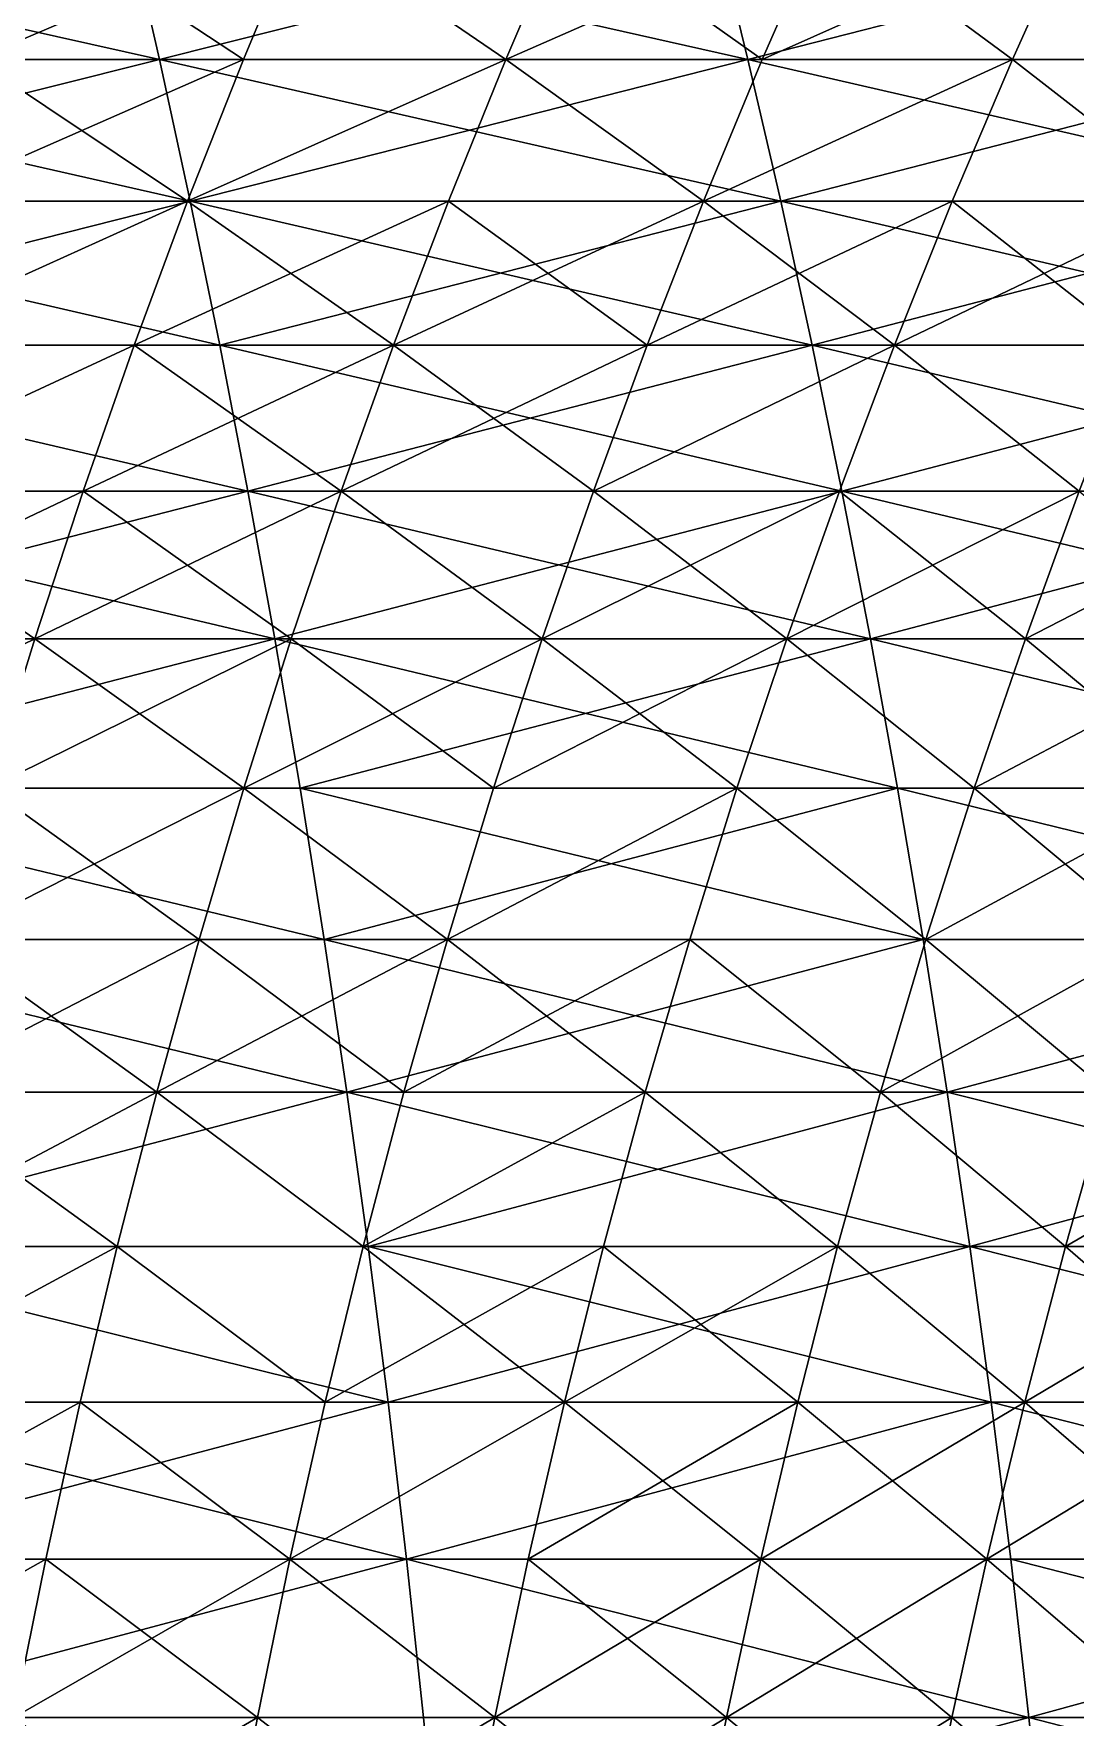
# Model space of a CAD drawing. Header units: millimetres. Extents: x -3250 to 8000, y -3250 to 3250.
# Drawn here: x 5911 to 6037, y 216.7 to 420.3 of the extents above; entities that cross this region are included whole.
import ezdxf

# ---------------------------------------------------------------- set-up
doc = ezdxf.new("R2010")
doc.units = ezdxf.units.MM
doc.header["$MEASUREMENT"] = 0
doc.layers.add('MESH_3D', color=2, linetype='CONTINUOUS')

msp = doc.modelspace()

# ---------------------------------------------------------------- linework, layer by layer
at = {"layer": 'MESH_3D'}
for points in [[(5850.69, 434.04, 713.24), (5922.34, 434.04, 740.34), (5854.32, 417.15, 703.27)], [(5926.21, 417.15, 25969.54), (5850.69, 434.04, 25986.76), (5854.32, 417.15, 25996.73)], [(5922.34, 434.04, 25959.66), (5850.69, 434.04, 25986.76), (5926.21, 417.15, 25969.54)], [(5854.32, 417.15, 703.27), (5922.34, 434.04, 740.34), (5926.21, 417.15, 730.46)], [(5903.9, 417.15, 2284.42), (5943.38, 434.04, 2304.39), (5910.72, 434.04, 2276.29)], [(5903.9, 417.15, 2284.42), (5936.36, 417.15, 2312.35), (5943.38, 434.04, 2304.39)], [(5936.36, 417.15, 24387.65), (5903.9, 417.15, 24415.58), (5910.72, 434.04, 24423.71)], [(5936.36, 417.15, 24387.65), (5910.72, 434.04, 24423.71), (5943.38, 434.04, 24395.61)], [(5922.34, 434.04, 740.34), (5993.28, 434.04, 769.21), (5997.4, 417.15, 759.43)], [(5922.34, 434.04, 740.34), (5997.4, 417.15, 759.43), (5926.21, 417.15, 730.46)], [(5993.28, 434.04, 25930.79), (5922.34, 434.04, 25959.66), (5926.21, 417.15, 25969.54)], [(5993.28, 434.04, 25930.79), (5926.21, 417.15, 25969.54), (5997.4, 417.15, 25940.57)], [(5936.36, 417.15, 2312.35), (5968.11, 417.15, 2341.08), (5943.38, 434.04, 2304.39)], [(5968.11, 417.15, 24358.92), (5936.36, 417.15, 24387.65), (5943.38, 434.04, 24395.61)], [(5943.38, 434.04, 2304.39), (5968.11, 417.15, 2341.08), (5975.32, 434.04, 2333.3)], [(5968.11, 417.15, 24358.92), (5943.38, 434.04, 24395.61), (5975.32, 434.04, 24366.7)], [(5968.11, 417.15, 2341.08), (5999.13, 417.15, 2370.59), (6006.54, 434.04, 2363)], [(5968.11, 417.15, 2341.08), (6006.54, 434.04, 2363), (5975.32, 434.04, 2333.3)], [(5999.13, 417.15, 24329.41), (5968.11, 417.15, 24358.92), (5975.32, 434.04, 24366.7)], [(5999.13, 417.15, 24329.41), (5975.32, 434.04, 24366.7), (6006.54, 434.04, 24337)], [(5993.28, 434.04, 769.21), (6063.48, 434.04, 799.84), (6067.85, 417.15, 790.16)], [(5993.28, 434.04, 769.21), (6067.85, 417.15, 790.16), (5997.4, 417.15, 759.43)], [(6063.48, 434.04, 25900.16), (5993.28, 434.04, 25930.79), (5997.4, 417.15, 25940.57)], [(6063.48, 434.04, 25900.16), (5997.4, 417.15, 25940.57), (6067.85, 417.15, 25909.84)], [(5999.13, 417.15, 2370.59), (6029.41, 417.15, 2400.87), (6037, 434.04, 2393.46)], [(5999.13, 417.15, 2370.59), (6037, 434.04, 2393.46), (6006.54, 434.04, 2363)], [(6029.41, 417.15, 24299.13), (5999.13, 417.15, 24329.41), (6006.54, 434.04, 24337)], [(6029.41, 417.15, 24299.13), (6006.54, 434.04, 24337), (6037, 434.04, 24306.54)], [(6029.41, 417.15, 2400.87), (6058.92, 417.15, 2431.89), (6037, 434.04, 2393.46)], [(6058.92, 417.15, 24268.11), (6029.41, 417.15, 24299.13), (6037, 434.04, 24306.54)], [(6037, 434.04, 2393.46), (6058.92, 417.15, 2431.89), (6066.7, 434.04, 2424.68)], [(5854.32, 417.15, 703.27), (5929.93, 400, 720.97), (5857.81, 400, 693.7)], [(5854.32, 417.15, 703.27), (5926.21, 417.15, 730.46), (5929.93, 400, 720.97)], [(5926.21, 417.15, 25969.54), (5854.32, 417.15, 25996.73), (5857.81, 400, 26006.3)], [(5926.21, 417.15, 25969.54), (5857.81, 400, 26006.3), (5929.93, 400, 25979.03)], [(5897.35, 400, 2292.22), (5929.62, 400, 2319.99), (5903.9, 417.15, 2284.42)], [(5936.36, 417.15, 24387.65), (5897.35, 400, 24407.78), (5903.9, 417.15, 24415.58)], [(5929.62, 400, 24380.01), (5897.35, 400, 24407.78), (5936.36, 417.15, 24387.65)], [(5903.9, 417.15, 2284.42), (5929.62, 400, 2319.99), (5936.36, 417.15, 2312.35)], [(5926.21, 417.15, 730.46), (5997.4, 417.15, 759.43), (6001.36, 400, 750.04)], [(5926.21, 417.15, 730.46), (6001.36, 400, 750.04), (5929.93, 400, 720.97)], [(5997.4, 417.15, 25940.57), (5926.21, 417.15, 25969.54), (5929.93, 400, 25979.03)], [(5929.62, 400, 2319.99), (5961.18, 400, 2348.55), (5968.11, 417.15, 2341.08)], [(5929.62, 400, 2319.99), (5968.11, 417.15, 2341.08), (5936.36, 417.15, 2312.35)], [(5968.11, 417.15, 24358.92), (5929.62, 400, 24380.01), (5936.36, 417.15, 24387.65)], [(5961.18, 400, 24351.45), (5929.62, 400, 24380.01), (5968.11, 417.15, 24358.92)], [(5997.4, 417.15, 25940.57), (5929.93, 400, 25979.03), (6001.36, 400, 25949.96)], [(5961.18, 400, 2348.55), (5992.02, 400, 2377.89), (5968.11, 417.15, 2341.08)], [(5992.02, 400, 24322.11), (5961.18, 400, 24351.45), (5968.11, 417.15, 24358.92)], [(5968.11, 417.15, 2341.08), (5992.02, 400, 2377.89), (5999.13, 417.15, 2370.59)], [(5992.02, 400, 24322.11), (5968.11, 417.15, 24358.92), (5999.13, 417.15, 24329.41)], [(5992.02, 400, 2377.89), (6022.11, 400, 2407.98), (6029.41, 417.15, 2400.87)], [(5992.02, 400, 2377.89), (6029.41, 417.15, 2400.87), (5999.13, 417.15, 2370.59)], [(6029.41, 417.15, 24299.13), (5992.02, 400, 24322.11), (5999.13, 417.15, 24329.41)], [(6022.11, 400, 24292.02), (5992.02, 400, 24322.11), (6029.41, 417.15, 24299.13)], [(5997.4, 417.15, 759.43), (6072.04, 400, 780.88), (6001.36, 400, 750.04)], [(5997.4, 417.15, 759.43), (6067.85, 417.15, 790.16), (6072.04, 400, 780.88)], [(6067.85, 417.15, 25909.84), (5997.4, 417.15, 25940.57), (6001.36, 400, 25949.96)], [(6067.85, 417.15, 25909.84), (6001.36, 400, 25949.96), (6072.04, 400, 25919.12)], [(6022.11, 400, 2407.98), (6051.45, 400, 2438.82), (6029.41, 417.15, 2400.87)], [(6051.45, 400, 24261.18), (6022.11, 400, 24292.02), (6029.41, 417.15, 24299.13)], [(6029.41, 417.15, 2400.87), (6051.45, 400, 2438.82), (6058.92, 417.15, 2431.89)], [(6051.45, 400, 24261.18), (6029.41, 417.15, 24299.13), (6058.92, 417.15, 24268.11)], [(5857.81, 400, 693.7), (5929.93, 400, 720.97), (5861.14, 382.6, 684.53)], [(5933.5, 382.6, 25988.11), (5857.81, 400, 26006.3), (5861.14, 382.6, 26015.47)], [(5929.93, 400, 25979.03), (5857.81, 400, 26006.3), (5933.5, 382.6, 25988.11)], [(5861.14, 382.6, 684.53), (5929.93, 400, 720.97), (5933.5, 382.6, 711.89)], [(5891.08, 382.6, 2299.7), (5923.16, 382.6, 2327.3), (5929.62, 400, 2319.99)], [(5891.08, 382.6, 2299.7), (5929.62, 400, 2319.99), (5897.35, 400, 2292.22)], [(5929.62, 400, 24380.01), (5891.08, 382.6, 24400.3), (5897.35, 400, 24407.78)], [(5923.16, 382.6, 24372.7), (5891.08, 382.6, 24400.3), (5929.62, 400, 24380.01)], [(5923.16, 382.6, 2327.3), (5961.18, 400, 2348.55), (5929.62, 400, 2319.99)], [(5923.16, 382.6, 2327.3), (5954.54, 382.6, 2355.7), (5961.18, 400, 2348.55)], [(5954.54, 382.6, 24344.3), (5923.16, 382.6, 24372.7), (5929.62, 400, 24380.01)], [(5954.54, 382.6, 24344.3), (5929.62, 400, 24380.01), (5961.18, 400, 24351.45)], [(5929.93, 400, 720.97), (6001.36, 400, 750.04), (6005.15, 382.6, 741.05)], [(5929.93, 400, 720.97), (6005.15, 382.6, 741.05), (5933.5, 382.6, 711.89)], [(6001.36, 400, 25949.96), (5929.93, 400, 25979.03), (5933.5, 382.6, 25988.11)], [(6001.36, 400, 25949.96), (5933.5, 382.6, 25988.11), (6005.15, 382.6, 25958.95)], [(5954.54, 382.6, 2355.7), (5992.02, 400, 2377.89), (5961.18, 400, 2348.55)], [(5954.54, 382.6, 2355.7), (5985.2, 382.6, 2384.87), (5992.02, 400, 2377.89)], [(5985.2, 382.6, 24315.13), (5954.54, 382.6, 24344.3), (5961.18, 400, 24351.45)], [(5985.2, 382.6, 24315.13), (5961.18, 400, 24351.45), (5992.02, 400, 24322.11)], [(5985.2, 382.6, 2384.87), (6022.11, 400, 2407.98), (5992.02, 400, 2377.89)], [(5985.2, 382.6, 2384.87), (6015.13, 382.6, 2414.8), (6022.11, 400, 2407.98)], [(6015.13, 382.6, 24285.2), (5985.2, 382.6, 24315.13), (5992.02, 400, 24322.11)], [(6015.13, 382.6, 24285.2), (5992.02, 400, 24322.11), (6022.11, 400, 24292.02)], [(6001.36, 400, 750.04), (6072.04, 400, 780.88), (6005.15, 382.6, 741.05)], [(6076.05, 382.6, 25928.02), (6001.36, 400, 25949.96), (6005.15, 382.6, 25958.95)], [(6072.04, 400, 25919.12), (6001.36, 400, 25949.96), (6076.05, 382.6, 25928.02)], [(6005.15, 382.6, 741.05), (6072.04, 400, 780.88), (6076.05, 382.6, 771.98)], [(6015.13, 382.6, 2414.8), (6044.3, 382.6, 2445.46), (6051.45, 400, 2438.82)], [(6015.13, 382.6, 2414.8), (6051.45, 400, 2438.82), (6022.11, 400, 2407.98)], [(6044.3, 382.6, 24254.54), (6015.13, 382.6, 24285.2), (6022.11, 400, 24292.02)], [(6044.3, 382.6, 24254.54), (6022.11, 400, 24292.02), (6051.45, 400, 24261.18)], [(5861.14, 382.6, 684.53), (5933.5, 382.6, 711.89), (5936.9, 364.97, 703.22)], [(5861.14, 382.6, 684.53), (5936.9, 364.97, 703.22), (5864.33, 364.97, 675.77)], [(5936.9, 364.97, 25996.78), (5861.14, 382.6, 26015.47), (5864.33, 364.97, 26024.23)], [(5933.5, 382.6, 25988.11), (5861.14, 382.6, 26015.47), (5936.9, 364.97, 25996.78)], [(5885.09, 364.97, 2306.84), (5916.99, 364.97, 2334.29), (5923.16, 382.6, 2327.3)], [(5885.09, 364.97, 2306.84), (5923.16, 382.6, 2327.3), (5891.08, 382.6, 2299.7)], [(5923.16, 382.6, 24372.7), (5885.09, 364.97, 24393.16), (5891.08, 382.6, 24400.3)], [(5916.99, 364.97, 24365.71), (5885.09, 364.97, 24393.16), (5923.16, 382.6, 24372.7)], [(5916.99, 364.97, 2334.29), (5948.2, 364.97, 2362.53), (5954.54, 382.6, 2355.7)], [(5916.99, 364.97, 2334.29), (5954.54, 382.6, 2355.7), (5923.16, 382.6, 2327.3)], [(5948.2, 364.97, 24337.47), (5916.99, 364.97, 24365.71), (5923.16, 382.6, 24372.7)], [(5948.2, 364.97, 24337.47), (5923.16, 382.6, 24372.7), (5954.54, 382.6, 24344.3)], [(5933.5, 382.6, 711.89), (6008.77, 364.97, 732.46), (5936.9, 364.97, 703.22)], [(5933.5, 382.6, 711.89), (6005.15, 382.6, 741.05), (6008.77, 364.97, 732.46)], [(6005.15, 382.6, 25958.95), (5933.5, 382.6, 25988.11), (5936.9, 364.97, 25996.78)], [(6005.15, 382.6, 25958.95), (5936.9, 364.97, 25996.78), (6008.77, 364.97, 25967.54)], [(5948.2, 364.97, 2362.53), (5985.2, 382.6, 2384.87), (5954.54, 382.6, 2355.7)], [(5948.2, 364.97, 2362.53), (5978.7, 364.97, 2391.54), (5985.2, 382.6, 2384.87)], [(5978.7, 364.97, 24308.46), (5948.2, 364.97, 24337.47), (5954.54, 382.6, 24344.3)], [(5978.7, 364.97, 24308.46), (5954.54, 382.6, 24344.3), (5985.2, 382.6, 24315.13)], [(5978.7, 364.97, 2391.54), (6008.46, 364.97, 2421.3), (6015.13, 382.6, 2414.8)], [(5978.7, 364.97, 2391.54), (6015.13, 382.6, 2414.8), (5985.2, 382.6, 2384.87)], [(6015.13, 382.6, 24285.2), (5978.7, 364.97, 24308.46), (5985.2, 382.6, 24315.13)], [(6008.46, 364.97, 24278.7), (5978.7, 364.97, 24308.46), (6015.13, 382.6, 24285.2)], [(6005.15, 382.6, 741.05), (6076.05, 382.6, 771.98), (6079.88, 364.97, 763.49)], [(6005.15, 382.6, 741.05), (6079.88, 364.97, 763.49), (6008.77, 364.97, 732.46)], [(6076.05, 382.6, 25928.02), (6005.15, 382.6, 25958.95), (6008.77, 364.97, 25967.54)], [(6008.46, 364.97, 2421.3), (6037.47, 364.97, 2451.8), (6015.13, 382.6, 2414.8)], [(6037.47, 364.97, 24248.2), (6008.46, 364.97, 24278.7), (6015.13, 382.6, 24285.2)], [(6076.05, 382.6, 25928.02), (6008.77, 364.97, 25967.54), (6079.88, 364.97, 25936.51)], [(6015.13, 382.6, 2414.8), (6037.47, 364.97, 2451.8), (6044.3, 382.6, 2445.46)], [(6037.47, 364.97, 24248.2), (6015.13, 382.6, 24285.2), (6044.3, 382.6, 24254.54)], [(5864.33, 364.97, 675.77), (5936.9, 364.97, 703.22), (5940.15, 347.11, 694.95)], [(5864.33, 364.97, 675.77), (5940.15, 347.11, 694.95), (5867.37, 347.11, 667.43)], [(5936.9, 364.97, 25996.78), (5864.33, 364.97, 26024.23), (5867.37, 347.11, 26032.57)], [(5936.9, 364.97, 25996.78), (5867.37, 347.11, 26032.57), (5940.15, 347.11, 26005.05)], [(5879.38, 347.11, 2313.64), (5916.99, 364.97, 2334.29), (5885.09, 364.97, 2306.84)], [(5879.38, 347.11, 2313.64), (5911.12, 347.11, 2340.95), (5916.99, 364.97, 2334.29)], [(5911.12, 347.11, 24359.05), (5879.38, 347.11, 24386.36), (5885.09, 364.97, 24393.16)], [(5911.12, 347.11, 24359.05), (5885.09, 364.97, 24393.16), (5916.99, 364.97, 24365.71)], [(5911.12, 347.11, 2340.95), (5948.2, 364.97, 2362.53), (5916.99, 364.97, 2334.29)], [(5911.12, 347.11, 2340.95), (5942.16, 347.11, 2369.04), (5948.2, 364.97, 2362.53)], [(5942.16, 347.11, 24330.96), (5911.12, 347.11, 24359.05), (5916.99, 364.97, 24365.71)], [(5942.16, 347.11, 24330.96), (5916.99, 364.97, 24365.71), (5948.2, 364.97, 24337.47)], [(5936.9, 364.97, 703.22), (6012.22, 347.11, 724.28), (5940.15, 347.11, 694.95)], [(5936.9, 364.97, 703.22), (6008.77, 364.97, 732.46), (6012.22, 347.11, 724.28)], [(6008.77, 364.97, 25967.54), (5936.9, 364.97, 25996.78), (5940.15, 347.11, 26005.05)], [(6008.77, 364.97, 25967.54), (5940.15, 347.11, 26005.05), (6012.22, 347.11, 25975.72)], [(5942.16, 347.11, 2369.04), (5972.5, 347.11, 2397.9), (5948.2, 364.97, 2362.53)], [(5972.5, 347.11, 24302.1), (5942.16, 347.11, 24330.96), (5948.2, 364.97, 24337.47)], [(5948.2, 364.97, 2362.53), (5972.5, 347.11, 2397.9), (5978.7, 364.97, 2391.54)], [(5972.5, 347.11, 24302.1), (5948.2, 364.97, 24337.47), (5978.7, 364.97, 24308.46)], [(5972.5, 347.11, 2397.9), (6002.1, 347.11, 2427.5), (6008.46, 364.97, 2421.3)], [(5972.5, 347.11, 2397.9), (6008.46, 364.97, 2421.3), (5978.7, 364.97, 2391.54)], [(6002.1, 347.11, 24272.5), (5972.5, 347.11, 24302.1), (5978.7, 364.97, 24308.46)], [(6002.1, 347.11, 24272.5), (5978.7, 364.97, 24308.46), (6008.46, 364.97, 24278.7)], [(6002.1, 347.11, 2427.5), (6037.47, 364.97, 2451.8), (6008.46, 364.97, 2421.3)], [(6002.1, 347.11, 2427.5), (6030.96, 347.11, 2457.84), (6037.47, 364.97, 2451.8)], [(6030.96, 347.11, 24242.16), (6002.1, 347.11, 24272.5), (6008.46, 364.97, 24278.7)], [(6030.96, 347.11, 24242.16), (6008.46, 364.97, 24278.7), (6037.47, 364.97, 24248.2)], [(6008.77, 364.97, 732.46), (6079.88, 364.97, 763.49), (6083.53, 347.11, 755.4)], [(6008.77, 364.97, 732.46), (6083.53, 347.11, 755.4), (6012.22, 347.11, 724.28)], [(6079.88, 364.97, 25936.51), (6008.77, 364.97, 25967.54), (6012.22, 347.11, 25975.72)], [(6079.88, 364.97, 25936.51), (6012.22, 347.11, 25975.72), (6083.53, 347.11, 25944.6)], [(6030.96, 347.11, 2457.84), (6065.71, 364.97, 2483.01), (6037.47, 364.97, 2451.8)], [(6030.96, 347.11, 2457.84), (6059.05, 347.11, 2488.88), (6065.71, 364.97, 2483.01)], [(6059.05, 347.11, 24211.12), (6030.96, 347.11, 24242.16), (6037.47, 364.97, 24248.2)], [(5867.37, 347.11, 667.43), (5940.15, 347.11, 694.95), (5870.25, 329.03, 659.51)], [(5940.15, 347.11, 26005.05), (5867.37, 347.11, 26032.57), (5870.25, 329.03, 26040.49)], [(5870.25, 329.03, 659.51), (5940.15, 347.11, 694.95), (5943.23, 329.03, 687.11)], [(5940.15, 347.11, 26005.05), (5870.25, 329.03, 26040.49), (5943.23, 329.03, 26012.89)], [(5873.97, 329.03, 2320.1), (5911.12, 347.11, 2340.95), (5879.38, 347.11, 2313.64)], [(5873.97, 329.03, 2320.1), (5905.54, 329.03, 2347.27), (5911.12, 347.11, 2340.95)], [(5905.54, 329.03, 24352.73), (5879.38, 347.11, 24386.36), (5911.12, 347.11, 24359.05)], [(5905.54, 329.03, 2347.27), (5936.43, 329.03, 2375.22), (5942.16, 347.11, 2369.04)], [(5905.54, 329.03, 2347.27), (5942.16, 347.11, 2369.04), (5911.12, 347.11, 2340.95)], [(5936.43, 329.03, 24324.78), (5905.54, 329.03, 24352.73), (5911.12, 347.11, 24359.05)], [(5936.43, 329.03, 24324.78), (5911.12, 347.11, 24359.05), (5942.16, 347.11, 24330.96)], [(5936.43, 329.03, 2375.22), (5966.61, 329.03, 2403.93), (5972.5, 347.11, 2397.9)], [(5936.43, 329.03, 2375.22), (5972.5, 347.11, 2397.9), (5942.16, 347.11, 2369.04)], [(5966.61, 329.03, 24296.07), (5936.43, 329.03, 24324.78), (5942.16, 347.11, 24330.96)], [(5940.15, 347.11, 694.95), (6012.22, 347.11, 724.28), (6015.49, 329.03, 716.51)], [(5940.15, 347.11, 694.95), (6015.49, 329.03, 716.51), (5943.23, 329.03, 687.11)], [(6012.22, 347.11, 25975.72), (5940.15, 347.11, 26005.05), (5943.23, 329.03, 26012.89)], [(5966.61, 329.03, 24296.07), (5942.16, 347.11, 24330.96), (5972.5, 347.11, 24302.1)], [(6012.22, 347.11, 25975.72), (5943.23, 329.03, 26012.89), (6015.49, 329.03, 25983.49)], [(5966.61, 329.03, 2403.93), (5996.07, 329.03, 2433.39), (6002.1, 347.11, 2427.5)], [(5966.61, 329.03, 2403.93), (6002.1, 347.11, 2427.5), (5972.5, 347.11, 2397.9)], [(5996.07, 329.03, 24266.61), (5966.61, 329.03, 24296.07), (5972.5, 347.11, 24302.1)], [(5996.07, 329.03, 24266.61), (5972.5, 347.11, 24302.1), (6002.1, 347.11, 24272.5)], [(5996.07, 329.03, 2433.39), (6024.78, 329.03, 2463.57), (6002.1, 347.11, 2427.5)], [(6024.78, 329.03, 24236.43), (5996.07, 329.03, 24266.61), (6002.1, 347.11, 24272.5)], [(6002.1, 347.11, 2427.5), (6024.78, 329.03, 2463.57), (6030.96, 347.11, 2457.84)], [(6024.78, 329.03, 24236.43), (6002.1, 347.11, 24272.5), (6030.96, 347.11, 24242.16)], [(6012.22, 347.11, 724.28), (6083.53, 347.11, 755.4), (6087, 329.03, 747.71)], [(6012.22, 347.11, 724.28), (6087, 329.03, 747.71), (6015.49, 329.03, 716.51)], [(6087, 329.03, 25952.29), (6012.22, 347.11, 25975.72), (6015.49, 329.03, 25983.49)], [(6083.53, 347.11, 25944.6), (6012.22, 347.11, 25975.72), (6087, 329.03, 25952.29)], [(6024.78, 329.03, 2463.57), (6052.73, 329.03, 2494.46), (6059.05, 347.11, 2488.88)], [(6024.78, 329.03, 2463.57), (6059.05, 347.11, 2488.88), (6030.96, 347.11, 2457.84)], [(6052.73, 329.03, 24205.54), (6024.78, 329.03, 24236.43), (6030.96, 347.11, 24242.16)], [(6052.73, 329.03, 24205.54), (6030.96, 347.11, 24242.16), (6059.05, 347.11, 24211.12)], [(5870.25, 329.03, 659.51), (5943.23, 329.03, 687.11), (5946.14, 310.75, 679.68)], [(5870.25, 329.03, 659.51), (5946.14, 310.75, 679.68), (5872.98, 310.75, 652.01)], [(5946.14, 310.75, 26020.32), (5870.25, 329.03, 26040.49), (5872.98, 310.75, 26047.99)], [(5943.23, 329.03, 26012.89), (5870.25, 329.03, 26040.49), (5946.14, 310.75, 26020.32)], [(5900.26, 310.75, 2353.25), (5931, 310.75, 2381.07), (5905.54, 329.03, 2347.27)], [(5936.43, 329.03, 24324.78), (5900.26, 310.75, 24346.75), (5905.54, 329.03, 24352.73)], [(5931, 310.75, 24318.93), (5900.26, 310.75, 24346.75), (5936.43, 329.03, 24324.78)], [(5905.54, 329.03, 2347.27), (5931, 310.75, 2381.07), (5936.43, 329.03, 2375.22)], [(5931, 310.75, 2381.07), (5961.04, 310.75, 2409.64), (5936.43, 329.03, 2375.22)], [(5961.04, 310.75, 24290.36), (5931, 310.75, 24318.93), (5936.43, 329.03, 24324.78)], [(5936.43, 329.03, 2375.22), (5961.04, 310.75, 2409.64), (5966.61, 329.03, 2403.93)], [(5961.04, 310.75, 24290.36), (5936.43, 329.03, 24324.78), (5966.61, 329.03, 24296.07)], [(5943.23, 329.03, 687.11), (6018.59, 310.75, 709.16), (5946.14, 310.75, 679.68)], [(5943.23, 329.03, 687.11), (6015.49, 329.03, 716.51), (6018.59, 310.75, 709.16)], [(6015.49, 329.03, 25983.49), (5943.23, 329.03, 26012.89), (5946.14, 310.75, 26020.32)], [(6015.49, 329.03, 25983.49), (5946.14, 310.75, 26020.32), (6018.59, 310.75, 25990.84)], [(5961.04, 310.75, 2409.64), (5990.36, 310.75, 2438.96), (5996.07, 329.03, 2433.39)], [(5961.04, 310.75, 2409.64), (5996.07, 329.03, 2433.39), (5966.61, 329.03, 2403.93)], [(5996.07, 329.03, 24266.61), (5961.04, 310.75, 24290.36), (5966.61, 329.03, 24296.07)], [(5990.36, 310.75, 24261.04), (5961.04, 310.75, 24290.36), (5996.07, 329.03, 24266.61)], [(5990.36, 310.75, 2438.96), (6018.93, 310.75, 2469), (5996.07, 329.03, 2433.39)], [(6018.93, 310.75, 24231), (5990.36, 310.75, 24261.04), (5996.07, 329.03, 24266.61)], [(5996.07, 329.03, 2433.39), (6018.93, 310.75, 2469), (6024.78, 329.03, 2463.57)], [(6018.93, 310.75, 24231), (5996.07, 329.03, 24266.61), (6024.78, 329.03, 24236.43)], [(6015.49, 329.03, 716.51), (6090.28, 310.75, 740.44), (6018.59, 310.75, 709.16)], [(6015.49, 329.03, 716.51), (6087, 329.03, 747.71), (6090.28, 310.75, 740.44)], [(6090.28, 310.75, 25959.56), (6015.49, 329.03, 25983.49), (6018.59, 310.75, 25990.84)], [(6087, 329.03, 25952.29), (6015.49, 329.03, 25983.49), (6090.28, 310.75, 25959.56)], [(6018.93, 310.75, 2469), (6052.73, 329.03, 2494.46), (6024.78, 329.03, 2463.57)], [(6018.93, 310.75, 2469), (6046.75, 310.75, 2499.74), (6052.73, 329.03, 2494.46)], [(6046.75, 310.75, 24200.26), (6018.93, 310.75, 24231), (6024.78, 329.03, 24236.43)], [(6046.75, 310.75, 24200.26), (6024.78, 329.03, 24236.43), (6052.73, 329.03, 24205.54)], [(5872.98, 310.75, 652.01), (5946.14, 310.75, 679.68), (5948.89, 292.27, 672.68)], [(5872.98, 310.75, 652.01), (5948.89, 292.27, 672.68), (5875.55, 292.27, 644.95)], [(5948.89, 292.27, 26027.32), (5872.98, 310.75, 26047.99), (5875.55, 292.27, 26055.05)], [(5946.14, 310.75, 26020.32), (5872.98, 310.75, 26047.99), (5948.89, 292.27, 26027.32)], [(5895.29, 292.27, 2358.89), (5925.89, 292.27, 2386.58), (5931, 310.75, 2381.07)], [(5895.29, 292.27, 2358.89), (5931, 310.75, 2381.07), (5900.26, 310.75, 2353.25)], [(5925.89, 292.27, 24313.42), (5895.29, 292.27, 24341.11), (5900.26, 310.75, 24346.75)], [(5925.89, 292.27, 24313.42), (5900.26, 310.75, 24346.75), (5931, 310.75, 24318.93)], [(5925.89, 292.27, 2386.58), (5955.79, 292.27, 2415.02), (5961.04, 310.75, 2409.64)], [(5925.89, 292.27, 2386.58), (5961.04, 310.75, 2409.64), (5931, 310.75, 2381.07)], [(5955.79, 292.27, 24284.98), (5925.89, 292.27, 24313.42), (5931, 310.75, 24318.93)], [(5955.79, 292.27, 24284.98), (5931, 310.75, 24318.93), (5961.04, 310.75, 24290.36)], [(5946.14, 310.75, 679.68), (6018.59, 310.75, 709.16), (6021.51, 292.27, 702.23)], [(5946.14, 310.75, 679.68), (6021.51, 292.27, 702.23), (5948.89, 292.27, 672.68)], [(6018.59, 310.75, 25990.84), (5946.14, 310.75, 26020.32), (5948.89, 292.27, 26027.32)], [(6018.59, 310.75, 25990.84), (5948.89, 292.27, 26027.32), (6021.51, 292.27, 25997.77)], [(5955.79, 292.27, 2415.02), (5984.98, 292.27, 2444.21), (5990.36, 310.75, 2438.96)], [(5955.79, 292.27, 2415.02), (5990.36, 310.75, 2438.96), (5961.04, 310.75, 2409.64)], [(5984.98, 292.27, 24255.79), (5955.79, 292.27, 24284.98), (5961.04, 310.75, 24290.36)], [(5984.98, 292.27, 24255.79), (5961.04, 310.75, 24290.36), (5990.36, 310.75, 24261.04)], [(5984.98, 292.27, 2444.21), (6013.42, 292.27, 2474.11), (5990.36, 310.75, 2438.96)], [(6013.42, 292.27, 24225.89), (5984.98, 292.27, 24255.79), (5990.36, 310.75, 24261.04)], [(5990.36, 310.75, 2438.96), (6013.42, 292.27, 2474.11), (6018.93, 310.75, 2469)], [(6013.42, 292.27, 24225.89), (5990.36, 310.75, 24261.04), (6018.93, 310.75, 24231)], [(6013.42, 292.27, 2474.11), (6041.11, 292.27, 2504.71), (6046.75, 310.75, 2499.74)], [(6013.42, 292.27, 2474.11), (6046.75, 310.75, 2499.74), (6018.93, 310.75, 2469)], [(6041.11, 292.27, 24195.29), (6013.42, 292.27, 24225.89), (6018.93, 310.75, 24231)], [(6018.59, 310.75, 709.16), (6090.28, 310.75, 740.44), (6021.51, 292.27, 702.23)], [(6090.28, 310.75, 25959.56), (6018.59, 310.75, 25990.84), (6021.51, 292.27, 25997.77)], [(6041.11, 292.27, 24195.29), (6018.93, 310.75, 24231), (6046.75, 310.75, 24200.26)], [(6021.51, 292.27, 702.23), (6090.28, 310.75, 740.44), (6093.37, 292.27, 733.59)], [(6090.28, 310.75, 25959.56), (6021.51, 292.27, 25997.77), (6093.37, 292.27, 25966.41)], [(5875.55, 292.27, 644.95), (5948.89, 292.27, 672.68), (5877.96, 273.62, 638.32)], [(5948.89, 292.27, 26027.32), (5875.55, 292.27, 26055.05), (5877.96, 273.62, 26061.68)], [(5877.96, 273.62, 638.32), (5948.89, 292.27, 672.68), (5951.47, 273.62, 666.11)], [(5948.89, 292.27, 26027.32), (5877.96, 273.62, 26061.68), (5951.47, 273.62, 26033.89)], [(5890.62, 273.62, 2364.18), (5921.09, 273.62, 2391.75), (5925.89, 292.27, 2386.58)], [(5890.62, 273.62, 2364.18), (5925.89, 292.27, 2386.58), (5895.29, 292.27, 2358.89)], [(5921.09, 273.62, 24308.25), (5890.62, 273.62, 24335.82), (5895.29, 292.27, 24341.11)], [(5921.09, 273.62, 24308.25), (5895.29, 292.27, 24341.11), (5925.89, 292.27, 24313.42)], [(5921.09, 273.62, 2391.75), (5950.87, 273.62, 2420.08), (5925.89, 292.27, 2386.58)], [(5950.87, 273.62, 24279.92), (5921.09, 273.62, 24308.25), (5925.89, 292.27, 24313.42)], [(5925.89, 292.27, 2386.58), (5950.87, 273.62, 2420.08), (5955.79, 292.27, 2415.02)], [(5950.87, 273.62, 24279.92), (5925.89, 292.27, 24313.42), (5955.79, 292.27, 24284.98)], [(5948.89, 292.27, 672.68), (6021.51, 292.27, 702.23), (5951.47, 273.62, 666.11)], [(6024.25, 273.62, 26004.27), (5948.89, 292.27, 26027.32), (5951.47, 273.62, 26033.89)], [(6021.51, 292.27, 25997.77), (5948.89, 292.27, 26027.32), (6024.25, 273.62, 26004.27)], [(5950.87, 273.62, 2420.08), (5984.98, 292.27, 2444.21), (5955.79, 292.27, 2415.02)], [(5950.87, 273.62, 2420.08), (5979.92, 273.62, 2449.13), (5984.98, 292.27, 2444.21)], [(5984.98, 292.27, 24255.79), (5950.87, 273.62, 24279.92), (5955.79, 292.27, 24284.98)], [(5979.92, 273.62, 24250.87), (5950.87, 273.62, 24279.92), (5984.98, 292.27, 24255.79)], [(5951.47, 273.62, 666.11), (6021.51, 292.27, 702.23), (6024.25, 273.62, 695.73)], [(5979.92, 273.62, 2449.13), (6008.25, 273.62, 2478.91), (5984.98, 292.27, 2444.21)], [(6008.25, 273.62, 24221.09), (5979.92, 273.62, 24250.87), (5984.98, 292.27, 24255.79)], [(5984.98, 292.27, 2444.21), (6008.25, 273.62, 2478.91), (6013.42, 292.27, 2474.11)], [(6008.25, 273.62, 24221.09), (5984.98, 292.27, 24255.79), (6013.42, 292.27, 24225.89)], [(6008.25, 273.62, 2478.91), (6035.82, 273.62, 2509.38), (6013.42, 292.27, 2474.11)], [(6035.82, 273.62, 24190.62), (6008.25, 273.62, 24221.09), (6013.42, 292.27, 24225.89)], [(6013.42, 292.27, 2474.11), (6035.82, 273.62, 2509.38), (6041.11, 292.27, 2504.71)], [(6035.82, 273.62, 24190.62), (6013.42, 292.27, 24225.89), (6041.11, 292.27, 24195.29)], [(6021.51, 292.27, 702.23), (6093.37, 292.27, 733.59), (6096.28, 273.62, 727.16)], [(6021.51, 292.27, 702.23), (6096.28, 273.62, 727.16), (6024.25, 273.62, 695.73)], [(6093.37, 292.27, 25966.41), (6021.51, 292.27, 25997.77), (6024.25, 273.62, 26004.27)], [(6093.37, 292.27, 25966.41), (6024.25, 273.62, 26004.27), (6096.28, 273.62, 25972.84)], [(6035.82, 273.62, 2509.38), (6062.63, 273.62, 2540.53), (6068.03, 292.27, 2535.99)], [(6035.82, 273.62, 2509.38), (6068.03, 292.27, 2535.99), (6041.11, 292.27, 2504.71)], [(6062.63, 273.62, 24159.47), (6035.82, 273.62, 24190.62), (6041.11, 292.27, 24195.29)], [(5877.96, 273.62, 638.32), (5951.47, 273.62, 666.11), (5953.87, 254.79, 659.98)], [(5877.96, 273.62, 638.32), (5953.87, 254.79, 659.98), (5880.22, 254.79, 632.13)], [(5953.87, 254.79, 26040.02), (5877.96, 273.62, 26061.68), (5880.22, 254.79, 26067.87)], [(5951.47, 273.62, 26033.89), (5877.96, 273.62, 26061.68), (5953.87, 254.79, 26040.02)], [(5886.26, 254.79, 2369.12), (5921.09, 273.62, 2391.75), (5890.62, 273.62, 2364.18)], [(5886.26, 254.79, 2369.12), (5916.61, 254.79, 2396.58), (5921.09, 273.62, 2391.75)], [(5921.09, 273.62, 24308.25), (5886.26, 254.79, 24330.88), (5890.62, 273.62, 24335.82)], [(5916.61, 254.79, 24303.42), (5886.26, 254.79, 24330.88), (5921.09, 273.62, 24308.25)], [(5916.61, 254.79, 2396.58), (5946.27, 254.79, 2424.79), (5921.09, 273.62, 2391.75)], [(5946.27, 254.79, 24275.21), (5916.61, 254.79, 24303.42), (5921.09, 273.62, 24308.25)], [(5921.09, 273.62, 2391.75), (5946.27, 254.79, 2424.79), (5950.87, 273.62, 2420.08)], [(5946.27, 254.79, 24275.21), (5921.09, 273.62, 24308.25), (5950.87, 273.62, 24279.92)], [(5946.27, 254.79, 2424.79), (5975.21, 254.79, 2453.73), (5979.92, 273.62, 2449.13)], [(5946.27, 254.79, 2424.79), (5979.92, 273.62, 2449.13), (5950.87, 273.62, 2420.08)], [(5975.21, 254.79, 24246.27), (5946.27, 254.79, 24275.21), (5950.87, 273.62, 24279.92)], [(5975.21, 254.79, 24246.27), (5950.87, 273.62, 24279.92), (5979.92, 273.62, 24250.87)], [(5951.47, 273.62, 666.11), (6026.81, 254.79, 689.66), (5953.87, 254.79, 659.98)], [(5951.47, 273.62, 666.11), (6024.25, 273.62, 695.73), (6026.81, 254.79, 689.66)], [(6024.25, 273.62, 26004.27), (5951.47, 273.62, 26033.89), (5953.87, 254.79, 26040.02)], [(6024.25, 273.62, 26004.27), (5953.87, 254.79, 26040.02), (6026.81, 254.79, 26010.34)], [(5975.21, 254.79, 2453.73), (6003.42, 254.79, 2483.39), (6008.25, 273.62, 2478.91)], [(5975.21, 254.79, 2453.73), (6008.25, 273.62, 2478.91), (5979.92, 273.62, 2449.13)], [(6003.42, 254.79, 24216.61), (5975.21, 254.79, 24246.27), (5979.92, 273.62, 24250.87)], [(6003.42, 254.79, 24216.61), (5979.92, 273.62, 24250.87), (6008.25, 273.62, 24221.09)], [(6003.42, 254.79, 2483.39), (6030.88, 254.79, 2513.74), (6008.25, 273.62, 2478.91)], [(6030.88, 254.79, 24186.26), (6003.42, 254.79, 24216.61), (6008.25, 273.62, 24221.09)], [(6008.25, 273.62, 2478.91), (6030.88, 254.79, 2513.74), (6035.82, 273.62, 2509.38)], [(6030.88, 254.79, 24186.26), (6008.25, 273.62, 24221.09), (6035.82, 273.62, 24190.62)], [(6024.25, 273.62, 695.73), (6098.99, 254.79, 721.15), (6026.81, 254.79, 689.66)], [(6024.25, 273.62, 695.73), (6096.28, 273.62, 727.16), (6098.99, 254.79, 721.15)], [(6098.99, 254.79, 25978.85), (6024.25, 273.62, 26004.27), (6026.81, 254.79, 26010.34)], [(6096.28, 273.62, 25972.84), (6024.25, 273.62, 26004.27), (6098.99, 254.79, 25978.85)], [(6030.88, 254.79, 2513.74), (6057.58, 254.79, 2544.76), (6062.63, 273.62, 2540.53)], [(6030.88, 254.79, 2513.74), (6062.63, 273.62, 2540.53), (6035.82, 273.62, 2509.38)], [(6057.58, 254.79, 24155.24), (6030.88, 254.79, 24186.26), (6035.82, 273.62, 24190.62)], [(6057.58, 254.79, 24155.24), (6035.82, 273.62, 24190.62), (6062.63, 273.62, 24159.47)], [(5880.22, 254.79, 632.13), (5953.87, 254.79, 659.98), (5956.11, 235.8, 654.29)], [(5880.22, 254.79, 632.13), (5956.11, 235.8, 654.29), (5882.31, 235.8, 626.38)], [(5953.87, 254.79, 26040.02), (5880.22, 254.79, 26067.87), (5882.31, 235.8, 26073.62)], [(5882.21, 235.8, 2373.7), (5916.61, 254.79, 2396.58), (5886.26, 254.79, 2369.12)], [(5882.21, 235.8, 2373.7), (5912.45, 235.8, 2401.06), (5916.61, 254.79, 2396.58)], [(5916.61, 254.79, 24303.42), (5882.21, 235.8, 24326.3), (5886.26, 254.79, 24330.88)], [(5912.45, 235.8, 24298.94), (5882.21, 235.8, 24326.3), (5916.61, 254.79, 24303.42)], [(5953.87, 254.79, 26040.02), (5882.31, 235.8, 26073.62), (5956.11, 235.8, 26045.71)], [(5912.45, 235.8, 2401.06), (5942, 235.8, 2429.17), (5916.61, 254.79, 2396.58)], [(5942, 235.8, 24270.83), (5912.45, 235.8, 24298.94), (5916.61, 254.79, 24303.42)], [(5916.61, 254.79, 2396.58), (5942, 235.8, 2429.17), (5946.27, 254.79, 2424.79)], [(5942, 235.8, 24270.83), (5916.61, 254.79, 24303.42), (5946.27, 254.79, 24275.21)], [(5942, 235.8, 2429.17), (5970.83, 235.8, 2458), (5975.21, 254.79, 2453.73)], [(5942, 235.8, 2429.17), (5975.21, 254.79, 2453.73), (5946.27, 254.79, 2424.79)], [(5975.21, 254.79, 24246.27), (5942, 235.8, 24270.83), (5946.27, 254.79, 24275.21)], [(5970.83, 235.8, 24242), (5942, 235.8, 24270.83), (5975.21, 254.79, 24246.27)], [(5953.87, 254.79, 659.98), (6026.81, 254.79, 689.66), (5956.11, 235.8, 654.29)], [(6026.81, 254.79, 26010.34), (5953.87, 254.79, 26040.02), (5956.11, 235.8, 26045.71)], [(5956.11, 235.8, 654.29), (6026.81, 254.79, 689.66), (6029.19, 235.8, 684.03)], [(6026.81, 254.79, 26010.34), (5956.11, 235.8, 26045.71), (6029.19, 235.8, 26015.97)], [(5970.83, 235.8, 2458), (6003.42, 254.79, 2483.39), (5975.21, 254.79, 2453.73)], [(5970.83, 235.8, 2458), (5998.94, 235.8, 2487.55), (6003.42, 254.79, 2483.39)], [(5998.94, 235.8, 24212.45), (5970.83, 235.8, 24242), (5975.21, 254.79, 24246.27)], [(5998.94, 235.8, 24212.45), (5975.21, 254.79, 24246.27), (6003.42, 254.79, 24216.61)], [(5998.94, 235.8, 2487.55), (6026.3, 235.8, 2517.79), (6003.42, 254.79, 2483.39)], [(6030.88, 254.79, 24186.26), (5998.94, 235.8, 24212.45), (6003.42, 254.79, 24216.61)], [(6026.3, 235.8, 24182.21), (5998.94, 235.8, 24212.45), (6030.88, 254.79, 24186.26)], [(6003.42, 254.79, 2483.39), (6026.3, 235.8, 2517.79), (6030.88, 254.79, 2513.74)], [(6026.3, 235.8, 2517.79), (6057.58, 254.79, 2544.76), (6030.88, 254.79, 2513.74)], [(6026.3, 235.8, 2517.79), (6052.9, 235.8, 2548.69), (6057.58, 254.79, 2544.76)], [(6052.9, 235.8, 24151.31), (6026.3, 235.8, 24182.21), (6030.88, 254.79, 24186.26)], [(6026.81, 254.79, 689.66), (6098.99, 254.79, 721.15), (6101.5, 235.8, 715.58)], [(6026.81, 254.79, 689.66), (6101.5, 235.8, 715.58), (6029.19, 235.8, 684.03)], [(6101.5, 235.8, 25984.42), (6026.81, 254.79, 26010.34), (6029.19, 235.8, 26015.97)], [(6098.99, 254.79, 25978.85), (6026.81, 254.79, 26010.34), (6101.5, 235.8, 25984.42)], [(6052.9, 235.8, 24151.31), (6030.88, 254.79, 24186.26), (6057.58, 254.79, 24155.24)], [(5912.45, 235.8, 24298.94), (5878.48, 216.67, 24322.07), (5882.21, 235.8, 24326.3)], [(5908.61, 216.67, 24294.8), (5878.48, 216.67, 24322.07), (5912.45, 235.8, 24298.94)], [(5882.21, 235.8, 2373.7), (5908.61, 216.67, 2405.2), (5912.45, 235.8, 2401.06)], [(5882.31, 235.8, 626.38), (5956.11, 235.8, 654.29), (5884.24, 216.67, 621.08)], [(5956.11, 235.8, 26045.71), (5882.31, 235.8, 26073.62), (5884.24, 216.67, 26078.92)], [(5884.24, 216.67, 621.08), (5956.11, 235.8, 654.29), (5958.17, 216.67, 649.04)], [(5956.11, 235.8, 26045.71), (5884.24, 216.67, 26078.92), (5958.17, 216.67, 26050.96)], [(5908.61, 216.67, 2405.2), (5938.06, 216.67, 2433.21), (5942, 235.8, 2429.17)], [(5908.61, 216.67, 2405.2), (5942, 235.8, 2429.17), (5912.45, 235.8, 2401.06)], [(5938.06, 216.67, 24266.79), (5908.61, 216.67, 24294.8), (5912.45, 235.8, 24298.94)], [(5938.06, 216.67, 24266.79), (5912.45, 235.8, 24298.94), (5942, 235.8, 24270.83)], [(5938.06, 216.67, 2433.21), (5966.79, 216.67, 2461.94), (5942, 235.8, 2429.17)], [(5966.79, 216.67, 24238.06), (5938.06, 216.67, 24266.79), (5942, 235.8, 24270.83)], [(5942, 235.8, 2429.17), (5966.79, 216.67, 2461.94), (5970.83, 235.8, 2458)], [(5966.79, 216.67, 24238.06), (5942, 235.8, 24270.83), (5970.83, 235.8, 24242)], [(5956.11, 235.8, 654.29), (6031.38, 216.67, 678.83), (5958.17, 216.67, 649.04)], [(5956.11, 235.8, 654.29), (6029.19, 235.8, 684.03), (6031.38, 216.67, 678.83)], [(6031.38, 216.67, 26021.17), (5956.11, 235.8, 26045.71), (5958.17, 216.67, 26050.96)], [(6029.19, 235.8, 26015.97), (5956.11, 235.8, 26045.71), (6031.38, 216.67, 26021.17)], [(5966.79, 216.67, 2461.94), (5994.8, 216.67, 2491.39), (5970.83, 235.8, 2458)], [(5998.94, 235.8, 24212.45), (5966.79, 216.67, 24238.06), (5970.83, 235.8, 24242)], [(5994.8, 216.67, 24208.61), (5966.79, 216.67, 24238.06), (5998.94, 235.8, 24212.45)], [(5970.83, 235.8, 2458), (5994.8, 216.67, 2491.39), (5998.94, 235.8, 2487.55)], [(5994.8, 216.67, 2491.39), (6026.3, 235.8, 2517.79), (5998.94, 235.8, 2487.55)], [(5994.8, 216.67, 2491.39), (6022.07, 216.67, 2521.52), (6026.3, 235.8, 2517.79)], [(6022.07, 216.67, 24178.48), (5994.8, 216.67, 24208.61), (5998.94, 235.8, 24212.45)], [(6022.07, 216.67, 24178.48), (5998.94, 235.8, 24212.45), (6026.3, 235.8, 24182.21)], [(6022.07, 216.67, 2521.52), (6048.58, 216.67, 2552.32), (6026.3, 235.8, 2517.79)], [(6048.58, 216.67, 24147.68), (6022.07, 216.67, 24178.48), (6026.3, 235.8, 24182.21)], [(6026.3, 235.8, 2517.79), (6048.58, 216.67, 2552.32), (6052.9, 235.8, 2548.69)], [(6048.58, 216.67, 24147.68), (6026.3, 235.8, 24182.21), (6052.9, 235.8, 24151.31)], [(6029.19, 235.8, 684.03), (6103.82, 216.67, 710.44), (6031.38, 216.67, 678.83)], [(6029.19, 235.8, 684.03), (6101.5, 235.8, 715.58), (6103.82, 216.67, 710.44)], [(6101.5, 235.8, 25984.42), (6029.19, 235.8, 26015.97), (6031.38, 216.67, 26021.17)], [(6101.5, 235.8, 25984.42), (6031.38, 216.67, 26021.17), (6103.82, 216.67, 25989.56)], [(5884.24, 216.67, 621.08), (5958.17, 216.67, 649.04), (5960.05, 197.41, 644.23)], [(5884.24, 216.67, 621.08), (5960.05, 197.41, 644.23), (5886, 197.41, 616.23)], [(5905.1, 197.41, 2408.98), (5934.45, 197.41, 2436.9), (5938.06, 216.67, 2433.21)], [(5905.1, 197.41, 2408.98), (5938.06, 216.67, 2433.21), (5908.61, 216.67, 2405.2)], [(5934.45, 197.41, 24263.1), (5905.1, 197.41, 24291.02), (5908.61, 216.67, 24294.8)], [(5934.45, 197.41, 24263.1), (5908.61, 216.67, 24294.8), (5938.06, 216.67, 24266.79)], [(5934.45, 197.41, 2436.9), (5963.1, 197.41, 2465.55), (5966.79, 216.67, 2461.94)], [(5934.45, 197.41, 2436.9), (5966.79, 216.67, 2461.94), (5938.06, 216.67, 2433.21)], [(5963.1, 197.41, 24234.45), (5934.45, 197.41, 24263.1), (5938.06, 216.67, 24266.79)], [(5963.1, 197.41, 24234.45), (5938.06, 216.67, 24266.79), (5966.79, 216.67, 24238.06)], [(5958.17, 216.67, 649.04), (6031.38, 216.67, 678.83), (5960.05, 197.41, 644.23)], [(5960.05, 197.41, 644.23), (6031.38, 216.67, 678.83), (6033.38, 197.41, 674.07)], [(5963.1, 197.41, 2465.55), (5994.8, 216.67, 2491.39), (5966.79, 216.67, 2461.94)], [(5963.1, 197.41, 2465.55), (5991.02, 197.41, 2494.9), (5994.8, 216.67, 2491.39)], [(5991.02, 197.41, 24205.1), (5963.1, 197.41, 24234.45), (5966.79, 216.67, 24238.06)], [(5991.02, 197.41, 24205.1), (5966.79, 216.67, 24238.06), (5994.8, 216.67, 24208.61)], [(5991.02, 197.41, 2494.9), (6022.07, 216.67, 2521.52), (5994.8, 216.67, 2491.39)], [(5991.02, 197.41, 2494.9), (6018.2, 197.41, 2524.93), (6022.07, 216.67, 2521.52)], [(6018.2, 197.41, 24175.07), (5991.02, 197.41, 24205.1), (5994.8, 216.67, 24208.61)], [(6018.2, 197.41, 24175.07), (5994.8, 216.67, 24208.61), (6022.07, 216.67, 24178.48)], [(6018.2, 197.41, 2524.93), (6044.62, 197.41, 2555.64), (6048.58, 216.67, 2552.32)], [(6018.2, 197.41, 2524.93), (6048.58, 216.67, 2552.32), (6022.07, 216.67, 2521.52)], [(6044.62, 197.41, 24144.36), (6018.2, 197.41, 24175.07), (6022.07, 216.67, 24178.48)], [(6044.62, 197.41, 24144.36), (6022.07, 216.67, 24178.48), (6048.58, 216.67, 24147.68)], [(6031.38, 216.67, 678.83), (6103.82, 216.67, 710.44), (6105.94, 197.41, 705.73)], [(6031.38, 216.67, 678.83), (6105.94, 197.41, 705.73), (6033.38, 197.41, 674.07)]]:
    msp.add_3dface(points, dxfattribs=at)

doc.saveas('drawing.dxf')
